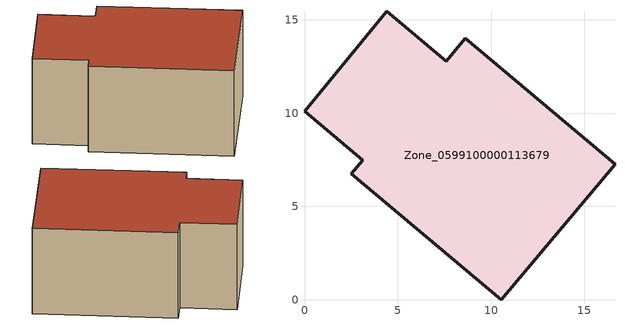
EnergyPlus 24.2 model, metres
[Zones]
Zone_0599100000113679
 floor ground (C_G): 16.65,7.27 10.55,0 2.5,6.75 3.12,7.49 0,10.11 4.41,15.46 7.59,12.8 8.62,14.03 z0
 wall outside (C_F): 10.55,0 16.65,7.27 8.62,14.03 7.59,12.8 4.41,15.46 0,10.11 3.12,7.49 2.5,6.75 10.55,0 z0:6.88
 roof outside (C_R): 7.59,12.8 4.41,15.46 0,10.11 3.12,7.49 2.5,6.75 10.55,0 16.65,7.27 8.62,14.03 z6.88
[BUILDING]
Pand.0599100000113679: North Axis=0; Terrain=City; Loads Convergence Tolerance Value=0.04; Temperature Convergence Tolerance Value=0.4; Solar Distribution=FullExterior; Maximum Number of Warmup Days=25; Minimum Number of Warmup Days=1
[Site:Location]
Rotterdam.The.Hague.AP_ZH_NLD Design_Conditions: Latitude=51.96; Longitude=4.45; Time Zone=1; Elevation=-4.5
[SITE:GROUNDTEMPERATURE:BUILDINGSURFACE]
18, 18, 18, 18, 18, 18, 18, 18, 18, 18, 18, 18
[MATERIAL] Thermal Absorptance=0.9; Solar Absorptance=0.7; Visible Absorptance=0.7
Name | Roughness | Thickness | Conductivity | Density | Specific Heat
G.D.1965 | MediumSmooth | 0.15 | 1 | 540 | 1210
F.D.1965 | Rough | 0.3 | 0.857143 | 1920 | 840
R.D.1965 | MediumRough | 0.2 | 0.08 | 1500 | 1000
[CONSTRUCTION]
C_G: G.D.1965
C_F: F.D.1965
C_R: R.D.1965
[ZONE]
Zone_0599100000113679: Type=1; Multiplier=1; Ceiling Height=Autocalculate; Volume=Autocalculate; Floor Area=autocalculate; Part of Total Floor Area=Yes
[ZONEINFILTRATION:DESIGNFLOWRATE]
Infil_Zone_0599100000113679: Zone or ZoneList or Space or SpaceList=Zone_0599100000113679; Schedule=AlwaysOn; Design Flow Rate Calculation Method=Flow/Area; Flow Rate per Floor Area=0.0042; Constant Term Coefficient=1; Temperature Term Coefficient=0; Velocity Term Coefficient=0; Velocity Squared Term Coefficient=0
[HVACTEMPLATE:ZONE:IDEALLOADSAIRSYSTEM]
Zone_0599100000113679: Maximum Heating Supply Air Temperature=50; Minimum Cooling Supply Air Temperature=13; Maximum Heating Supply Air Humidity Ratio=0.0156; Minimum Cooling Supply Air Humidity Ratio=0.0077; Heating Limit=NoLimit; Cooling Limit=NoLimit; Dehumidification Control Type=ConstantSensibleHeatRatio; Cooling Sensible Heat Ratio=0.7; Dehumidification Setpoint=60; Humidification Control Type=None; Humidification Setpoint=30; Outdoor Air Method=None; Outdoor Air Flow Rate per Person=0.00944; Outdoor Air Flow Rate per Zone Floor Area=0; Outdoor Air Flow Rate per Zone=0; Demand Controlled Ventilation Type=None; Outdoor Air Economizer Type=NoEconomizer; Heat Recovery Type=None; Sensible Heat Recovery Effectiveness=0.7; Latent Heat Recovery Effectiveness=0.65
[ZONECONTROL:THERMOSTAT]
ThermostatControl_Zone_0599100000113679: Zone or ZoneList=Zone_0599100000113679; Control Type Schedule=DualSetpointControlType; Control 1=Thermostat_Zone_0599100000113679; Temperature Difference Between Cutout And Setpoint=0
[THERMOSTATSETPOINT:DUALSETPOINT]
Thermostat_Zone_0599100000113679: Heating Setpoint Temperature Schedule=HeatingSetpoint_Zone_0599100000113679; Cooling Setpoint Temperature Schedule=CoolingSetpoint_Zone_0599100000113679
[SCHEDULE:COMPACT]
HeatingSetpoint_Zone_0599100000113679: Through: 12/31, For: AllDays, Until: 24:00, 21
CoolingSetpoint_Zone_0599100000113679: Through: 12/31, For: AllDays, Until: 24:00, 24
DualSetpointControlType: Through: 12/31, For: AllDays, Until: 24:00, 4
AlwaysOn: Through: 12/31, For: AllDays, Until: 24:00, 1
